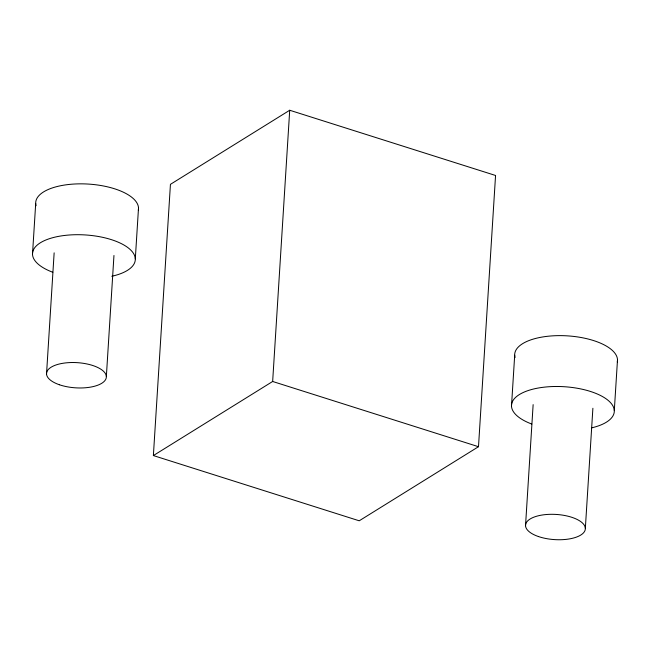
<?xml version="1.0" encoding="UTF-8"?>
<svg xmlns="http://www.w3.org/2000/svg" width="650" height="650" viewBox="0 0 650 650"><rect width="100%" height="100%" fill="white"/><g stroke="black" fill="none" stroke-linecap="round" stroke-linejoin="round"><path stroke-width="0.97" d="M32.5 254.321L35.701 203.466M46.532 373.929L54.145 252.842M106.348 376.553L113.961 255.474M135.306 258.838L138.507 207.984M153.376 455.569L170.438 184.34L289.713 110.248L495.56 175.476L478.497 446.704L359.223 520.796L153.376 455.569L272.651 381.477L478.497 446.704M272.651 381.477L289.713 110.248M511.493 406.104L514.694 355.249M525.525 525.712L533.138 404.625M585.341 528.336L592.889 408.265M614.299 410.621L617.5 359.767M36.067 205.717A51.496 21.686 3.6 0 1 86.125 183.958A51.496 21.686 3.6 0 1 138.336 210.186M52.772 272.252A51.496 21.686 3.6 0 1 46.857 239.606A51.496 21.686 3.6 0 1 123.597 244.831A51.496 21.686 3.6 0 1 111.784 276.266M515.06 357.5A51.496 21.686 3.6 0 1 565.118 335.741A51.496 21.686 3.6 0 1 617.329 361.969M531.757 424.036A51.496 21.686 3.6 0 1 525.614 391.479A51.496 21.686 3.6 0 1 602.144 396.362A51.496 21.686 3.6 0 1 591.638 427.854M59.377 384.743A29.965 12.618 3.6 0 0 106.251 377.837A29.965 12.618 3.6 0 0 63.692 363.155A29.965 12.618 3.6 0 0 59.377 384.743M538.371 536.518A29.965 12.618 3.6 0 0 585.244 529.62A29.965 12.618 3.6 0 0 542.685 514.938A29.965 12.618 3.6 0 0 538.371 536.518"/></g></svg>
